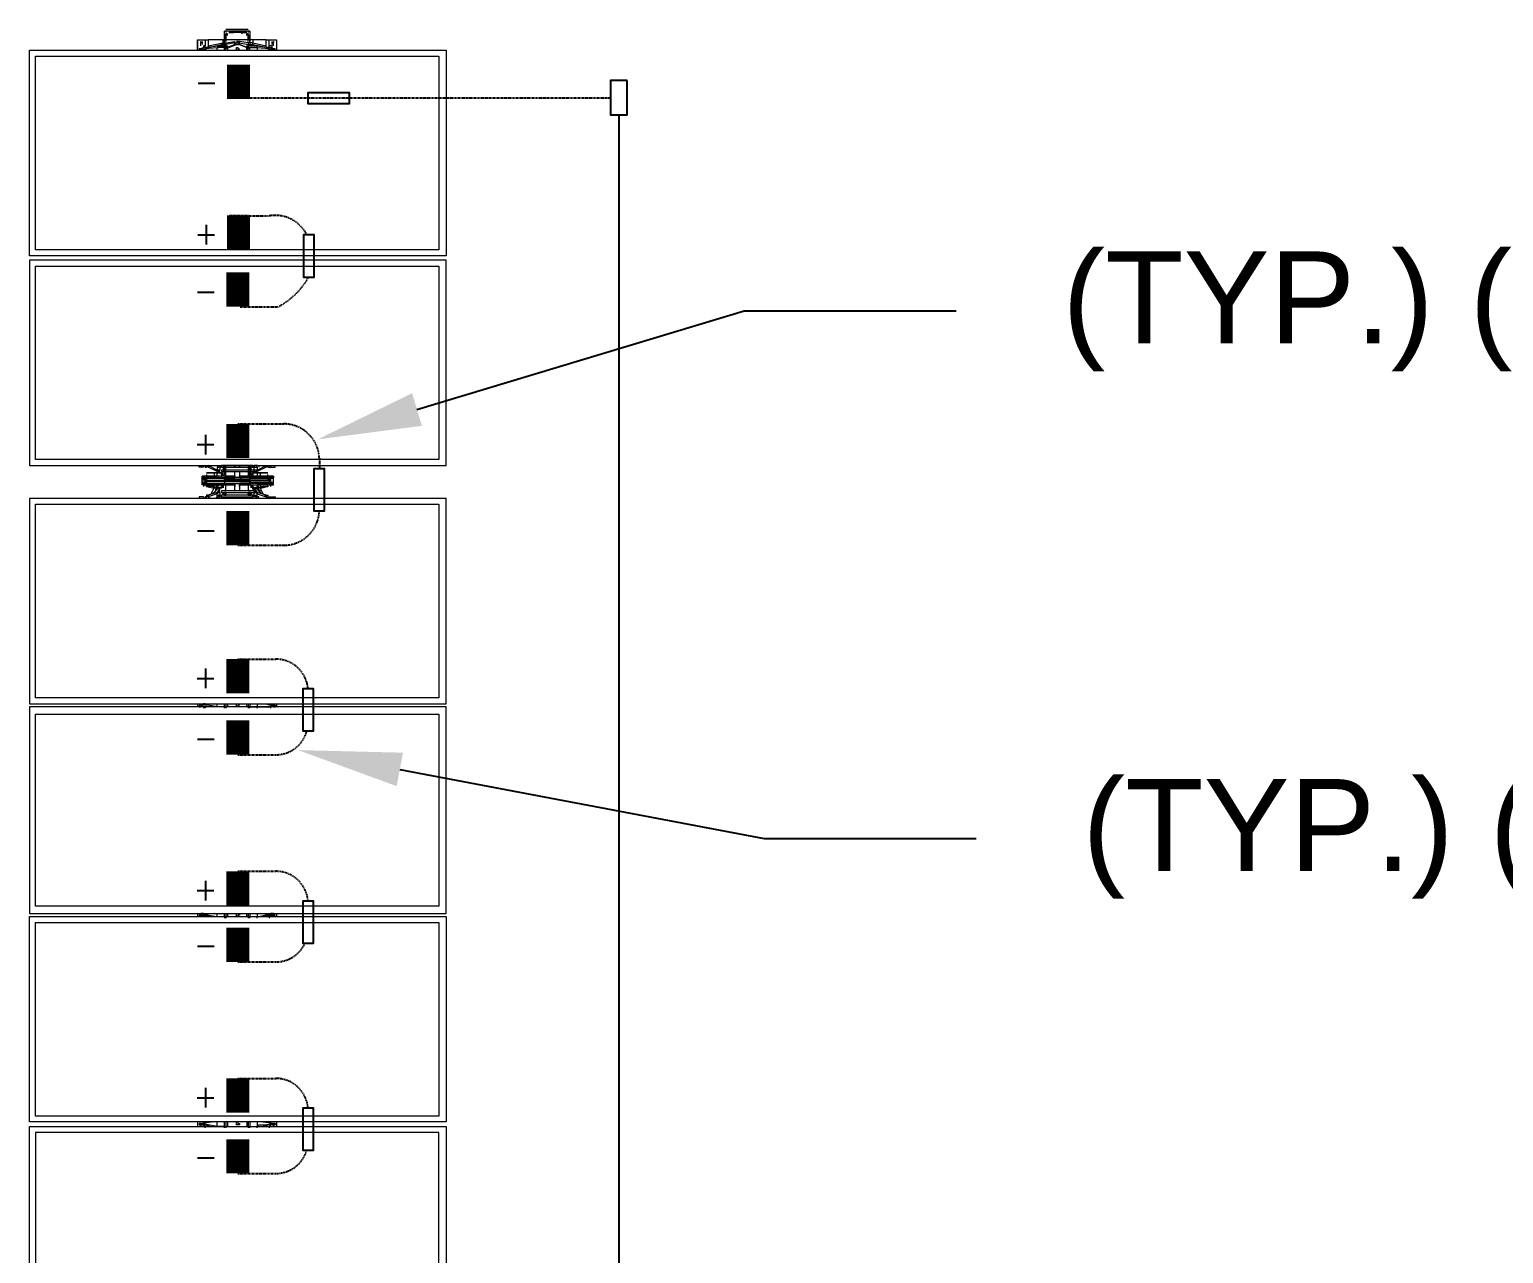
# Model space of a CAD drawing. Header units: feet. Extents: x -13743 to 68376, y -48 to 67763.
# Drawn here: x 1150 to 1470.3, y 66248.5 to 66514.5 of the extents above; entities that cross this region are included whole.
import ezdxf
from ezdxf import colors
from ezdxf.entities.mleader import LeaderData, LeaderLine
from ezdxf.lldxf.tags import DXFTag
from ezdxf.math import Vec2, Vec3

# ---------------------------------------------------------------- set-up
doc = ezdxf.new("R2010")
doc.units = ezdxf.units.FT
doc.header["$MEASUREMENT"] = 0
doc.linetypes.add('HIDDEN', pattern=[0.375, 0.25, -0.125])
for name, color, linetype in [('E-DC HARNESS-NEG', 170, 'DC HARNESS CABLE'), ('E-HARN-COMP', 8, 'Continuous'), ('E-TRNK-CABL-NEG', 6, 'HIDDEN'), ('E-TRUNK-CABLE-POS', 6, 'HIDDEN'), ('G-ANNO-TEXT', 1, 'Continuous'), ('Polarity-Text', 7, 'Continuous')]:
    doc.layers.add(name, color=color, linetype=linetype)
doc.styles.add('NEI-A', font='arial.ttf')
doc.styles.get("Standard").update_dxf_attribs({"font": 'arial.ttf'})
tags = doc.linetypes.add('DC HARNESS CABLE', pattern='A,0.5,-0.2,["DH",Standard,S=0.1,R=0,X=-0.1,Y=-0.05],-0.2', length=0.9).pattern_tags.tags
tags[6] = DXFTag(74, 10)

# ---------------------------------------------------------------- blocks, each defined once
blk = doc.blocks.new('A$Cc93f9aa1')
at = {"lineweight": 5}
for points in [[(0.0233, 0.4666), (0.2533, 0.4666), (0.2533, 0), (0.0233, 0)], [(0.4883, 0.4666), (0.2583, 0.4666), (0.2583, 0), (0.4883, 0)], [(0.525, 0.4666), (0.525, 0), (0.755, 0), (0.755, 0.4666)], [(0.7583, 0), (0.99, 0), (0.99, 0.4666), (0.7583, 0.4666)], [(1.2233, 0), (0.9933, 0), (0.9933, 0.4666), (1.2233, 0.4666)], [(1.4583, 0), (1.2283, 0), (1.2283, 0.4666), (1.4583, 0.4666)], [(0.2467, 0.4583), (0.2467, 0.0067), (0.03, 0.0067), (0.03, 0.4583)], [(0.4816, 0.4583), (0.4816, 0.0067), (0.265, 0.0067), (0.265, 0.4583)], [(0.5316, 0.4583), (0.7483, 0.4583), (0.7483, 0.0067), (0.5316, 0.0067)], [(0.7666, 0.0067), (0.7666, 0.4583), (0.9816, 0.4583), (0.9816, 0.0067)], [(1, 0.0067), (1, 0.4583), (1.2166, 0.4583), (1.2166, 0.0067)], [(1.4516, 0.4583), (1.2349, 0.4583), (1.2349, 0.0067), (1.4516, 0.0067)], [(0.5116, 0.2667), (0.51, 0.2667), (0.51, 0.2583), (0.5116, 0.2583)], [(0.9916, 0.275), (0.9916, 0.2733)], [(0.4916, 0.2483), (0.49, 0.2467), (0.4916, 0.245), (0.4933, 0.2467)], [(0.4916, 0.2483), (0.49, 0.2483), (0.49, 0.2467), (0.49, 0.245), (0.4916, 0.245), (0.4933, 0.245), (0.4933, 0.2467), (0.4933, 0.2483)], [(0.4983, 0.2483), (0.4966, 0.25), (0.4983, 0.2483), (0.5, 0.2483)], [(0.5033, 0.2617), (0.5016, 0.2617)], [(0.51, 0.2617), (0.5083, 0.2617)], [(0.52, 0.245), (0.5216, 0.245), (0.5216, 0.2467), (0.5216, 0.2483), (0.52, 0.2483), (0.5183, 0.2483), (0.5183, 0.2467), (0.5183, 0.245)], [(0.52, 0.2483), (0.5183, 0.2467), (0.52, 0.245), (0.5216, 0.2467)], [(0.02, 0.2433), (0.0183, 0.2433), (0.0183, 0.245), (0.02, 0.245)], [(0.49, 0.235), (0.4883, 0.235)], [(0.4933, 0.2467), (0.4916, 0.2467)], [(0.5016, 0.2367), (0.5, 0.2367)], [(0.5033, 0.2183), (0.5033, 0.2467), (0.5016, 0.2467), (0.5016, 0.2183)], [(0.5066, 0.2467), (0.5066, 0.2183), (0.5083, 0.2183), (0.5083, 0.2467)], [(0.5116, 0.235), (0.51, 0.235), (0.51, 0.2383), (0.51, 0.2367), (0.5083, 0.2367), (0.51, 0.2367), (0.51, 0.235)], [(0.5216, 0.2467), (0.52, 0.2467)], [(0.5216, 0.2467), (0.52, 0.2467)], [(0.525, 0.245), (0.5233, 0.245)], [(0.525, 0.235), (0.5233, 0.235)], [(0.7566, 0.235), (0.7566, 0.2333), (0.7583, 0.2333), (0.7583, 0.2317), (0.7566, 0.2317), (0.755, 0.2317), (0.755, 0.2333)], [(0.99, 0.235), (0.9916, 0.235), (0.9916, 0.2333), (0.9933, 0.2333), (0.9933, 0.2317), (0.9916, 0.2317), (0.99, 0.2317), (0.99, 0.2333)], [(1.225, 0.235), (1.2266, 0.235), (1.2266, 0.2317), (1.2233, 0.2317), (1.2233, 0.2333), (1.225, 0.2333)], [(0.01, 0.22), (0.0117, 0.22), (0.0083, 0.22)], [(0.0133, 0.23), (0.015, 0.23), (0.0167, 0.22), (0.015, 0.22)], [(0.49, 0.23), (0.4883, 0.23)], [(0.4916, 0.22), (0.49, 0.2183), (0.4916, 0.2167), (0.4933, 0.2183)], [(0.4916, 0.22), (0.49, 0.22), (0.49, 0.2183), (0.49, 0.2167), (0.4916, 0.2167), (0.4933, 0.2167), (0.4933, 0.2183), (0.4933, 0.22)], [(0.4933, 0.2183), (0.4916, 0.2183)], [(0.4933, 0.2183), (0.4916, 0.2183)], [(0.5, 0.2267), (0.5, 0.23)], [(0.5033, 0.1967), (0.505, 0.1967), (0.505, 0.1983), (0.505, 0.2183), (0.5033, 0.2183)], [(0.5116, 0.2167), (0.51, 0.2167)], [(0.52, 0.22), (0.5183, 0.2183), (0.52, 0.2167), (0.5216, 0.2183)], [(0.5216, 0.2183), (0.52, 0.2183)], [(0.5216, 0.2183), (0.52, 0.2183)], [(0.5233, 0.23), (0.525, 0.23)], [(0.5233, 0.22), (0.525, 0.22)], [(0.5033, 0.2033), (0.5016, 0.2033)], [(0.51, 0.2033), (0.5083, 0.2033)], [(0.5233, 0.2), (0.5216, 0.2), (0.5216, 0.2017), (0.5216, 0.2)], [(0.505, 0.195), (0.5033, 0.195)], [(0.5083, 0.1967), (0.5066, 0.1967)], [(0.5083, 0.195), (0.5066, 0.195)]]:
    blk.add_lwpolyline(points, close=True, dxfattribs=at)
for points in [[(0.0217, 0.27), (0.0217, 0.2733), (0.02, 0.27), (0.02, 0.2717), (0.0183, 0.2717), (0.0183, 0.2683), (0.0117, 0.2683), (0.0117, 0.2767), (0.0133, 0.2767)], [(0.0117, 0.2767), (0.0233, 0.2767)], [(0.0117, 0.25), (0.0117, 0.2467), (0.015, 0.2467), (0.015, 0.245), (0.0167, 0.245), (0.0183, 0.245), (0.0183, 0.2533), (0.0167, 0.25), (0.02, 0.2667), (0.02, 0.265), (0.0183, 0.265), (0.0117, 0.265), (0.0117, 0.2683)], [(0.0117, 0.265), (0.0117, 0.25), (0.015, 0.25), (0.015, 0.2467), (0.0167, 0.2467)], [(0.0183, 0.2733), (0.0167, 0.2733), (0.0133, 0.2733), (0.015, 0.2733)], [(0.0167, 0.2717), (0.0133, 0.2717)], [(0.015, 0.2317), (0.015, 0.235), (0.0167, 0.245), (0.0167, 0.2467), (0.0167, 0.25), (0.015, 0.25), (0.0183, 0.265)], [(0.02, 0.255), (0.0183, 0.255), (0.0183, 0.2533), (0.02, 0.27), (0.02, 0.2683), (0.02, 0.265)], [(0.02, 0.2683), (0.0183, 0.2683)], [(0.0233, 0.2467), (0.02, 0.2467), (0.02, 0.255), (0.0217, 0.2733), (0.0233, 0.2733), (0.0233, 0.2717)], [(0.0217, 0.2733), (0.0217, 0.275), (0.0217, 0.2733)], [(0.0217, 0.2683), (0.0217, 0.2667)], [(0.4966, 0.255), (0.495, 0.255), (0.4933, 0.2533), (0.4933, 0.2517), (0.49, 0.2517), (0.49, 0.255), (0.4933, 0.255), (0.4883, 0.265), (0.49, 0.265), (0.4883, 0.2667), (0.49, 0.2667), (0.49, 0.27), (0.49, 0.275), (0.4883, 0.275)], [(0.49, 0.27), (0.49, 0.27)], [(0.49, 0.2667), (0.49, 0.2667)], [(0.49, 0.265), (0.495, 0.255), (0.4933, 0.255), (0.4933, 0.2533)], [(0.4966, 0.2517), (0.4966, 0.25), (0.4966, 0.2617), (0.4966, 0.2667), (0.4966, 0.2583), (0.5, 0.2583), (0.5, 0.2667), (0.4983, 0.2667)], [(0.4983, 0.2667), (0.4983, 0.2667)], [(0.5, 0.2717), (0.5, 0.2733), (0.5, 0.27), (0.5016, 0.27), (0.5033, 0.27), (0.5033, 0.2683), (0.505, 0.2683), (0.505, 0.2667)], [(0.5083, 0.2733), (0.5066, 0.2733), (0.5016, 0.2733), (0.5, 0.2733), (0.5016, 0.2733)], [(0.5033, 0.2717), (0.5016, 0.2717), (0.5, 0.2717), (0.5016, 0.2717), (0.5033, 0.27), (0.505, 0.27), (0.5033, 0.27), (0.505, 0.27), (0.5066, 0.27), (0.5083, 0.27), (0.5066, 0.27), (0.5083, 0.2717), (0.51, 0.2717), (0.5083, 0.2717), (0.5066, 0.2717)], [(0.5, 0.27), (0.5, 0.2617), (0.5, 0.2383), (0.5016, 0.2383)], [(0.5016, 0.27), (0.5, 0.27), (0.5016, 0.27), (0.5033, 0.27), (0.5016, 0.27), (0.5016, 0.2683), (0.5033, 0.2683), (0.505, 0.2683), (0.5066, 0.2683), (0.5083, 0.2683), (0.51, 0.2683)], [(0.5, 0.2667), (0.5016, 0.2667)], [(0.5016, 0.27), (0.5016, 0.27)], [(0.5016, 0.2467), (0.5016, 0.2683), (0.5033, 0.2683), (0.5033, 0.2467), (0.505, 0.2467), (0.505, 0.2183), (0.5066, 0.2183), (0.5066, 0.1967), (0.5083, 0.1967), (0.5083, 0.2183)], [(0.5033, 0.2667), (0.505, 0.2667), (0.505, 0.2467), (0.5066, 0.2467), (0.5066, 0.2683), (0.5083, 0.2683), (0.5083, 0.27), (0.51, 0.27), (0.51, 0.2733), (0.5083, 0.2733), (0.5083, 0.2717)], [(0.505, 0.27), (0.5066, 0.27), (0.5066, 0.2683), (0.5083, 0.2683), (0.5083, 0.2467)], [(0.5066, 0.27), (0.5083, 0.27), (0.51, 0.27), (0.5083, 0.27), (0.51, 0.27), (0.5116, 0.27)], [(0.5066, 0.2667), (0.5083, 0.2667)], [(0.5083, 0.2383), (0.51, 0.2383), (0.51, 0.2617), (0.51, 0.27)], [(0.51, 0.2667), (0.5116, 0.2667), (0.5133, 0.2617), (0.5133, 0.25), (0.5133, 0.2517)], [(0.5116, 0.2667), (0.5116, 0.2667)], [(0.5216, 0.265), (0.5183, 0.255), (0.52, 0.255), (0.5183, 0.2533), (0.5183, 0.255), (0.52, 0.255)], [(0.5233, 0.2567), (0.5233, 0.255), (0.52, 0.255), (0.5233, 0.265), (0.5216, 0.265), (0.5216, 0.2633), (0.5216, 0.265), (0.5233, 0.265), (0.525, 0.2667)], [(0.5216, 0.2633), (0.5216, 0.2667), (0.5233, 0.2667), (0.5233, 0.27), (0.5233, 0.275), (0.525, 0.275)], [(0.5233, 0.27), (0.5233, 0.27)], [(0.5233, 0.2667), (0.5233, 0.2667)], [(0.755, 0.2767), (0.7583, 0.2767)], [(0.7566, 0.27), (0.7566, 0.2733), (0.7566, 0.275), (0.7566, 0.2733), (0.7566, 0.2717), (0.7583, 0.2717), (0.7583, 0.27), (0.7583, 0.2683)], [(0.7566, 0.275), (0.7583, 0.275)], [(0.76, 0.255), (0.7583, 0.255), (0.7583, 0.2633), (0.7566, 0.2733)], [(0.99, 0.2767), (0.9933, 0.2767)], [(0.99, 0.2733), (0.99, 0.27)], [(0.995, 0.255), (0.9933, 0.255), (0.9933, 0.2567), (0.9916, 0.2633), (0.9916, 0.2733), (0.9916, 0.27), (0.9933, 0.2683)], [(1.2233, 0.2767), (1.2283, 0.2767)], [(1.225, 0.27), (1.225, 0.2733), (1.225, 0.275), (1.225, 0.2733), (1.2266, 0.2733), (1.2266, 0.27), (1.2283, 0.2683)], [(1.225, 0.275), (1.2266, 0.275)], [(1.2299, 0.255), (1.2283, 0.255), (1.2266, 0.2567), (1.2266, 0.2633), (1.225, 0.2733)], [(0.0183, 0.25), (0.0167, 0.25), (0.015, 0.25)], [(0.4866, 0.255), (0.4866, 0.255)], [(0.4883, 0.255), (0.4883, 0.2567)], [(0.49, 0.255), (0.4883, 0.255), (0.4883, 0.2533), (0.4883, 0.255), (0.4883, 0.2533), (0.4883, 0.2517), (0.49, 0.2517), (0.49, 0.25), (0.4883, 0.25), (0.4883, 0.215), (0.49, 0.215), (0.49, 0.2133), (0.4933, 0.2133), (0.4933, 0.2117), (0.4933, 0.21), (0.495, 0.21), (0.49, 0.2), (0.4883, 0.2), (0.49, 0.2017)], [(0.4883, 0.25), (0.4883, 0.2517)], [(0.495, 0.245), (0.5, 0.245), (0.4983, 0.2467), (0.495, 0.2467), (0.4933, 0.2467), (0.4916, 0.2467), (0.4933, 0.2467), (0.4916, 0.2467), (0.4933, 0.2467), (0.4916, 0.2467), (0.4933, 0.2467), (0.4916, 0.2467), (0.4916, 0.245), (0.4933, 0.245), (0.4933, 0.2483), (0.4916, 0.2483), (0.4916, 0.2467)], [(0.4933, 0.215), (0.495, 0.215), (0.495, 0.2517), (0.4933, 0.2517), (0.495, 0.2517), (0.495, 0.255)], [(0.4933, 0.2517), (0.4933, 0.2517)], [(0.495, 0.2517), (0.495, 0.2517)], [(0.5, 0.2483), (0.4983, 0.2483), (0.4966, 0.25), (0.4983, 0.25), (0.4983, 0.2483), (0.5, 0.2483), (0.495, 0.2483)], [(0.4966, 0.26), (0.4966, 0.25)], [(0.4966, 0.26), (0.4966, 0.26)], [(0.4966, 0.2583), (0.4966, 0.2567), (0.4966, 0.255), (0.5, 0.255), (0.5, 0.2583)], [(0.4966, 0.2567), (0.4966, 0.2517), (0.4966, 0.25), (0.5, 0.25), (0.5, 0.255)], [(0.51, 0.2483), (0.5116, 0.25), (0.5116, 0.2483), (0.5133, 0.25), (0.5133, 0.26)], [(0.51, 0.2583), (0.51, 0.255), (0.5116, 0.255), (0.5116, 0.2567), (0.5133, 0.2517), (0.5116, 0.25), (0.51, 0.25), (0.51, 0.255)], [(0.515, 0.25), (0.5133, 0.25), (0.5116, 0.2483), (0.5133, 0.2483), (0.5116, 0.2483), (0.51, 0.2483), (0.5116, 0.2483), (0.51, 0.2483), (0.51, 0.2467)], [(0.52, 0.2617), (0.5133, 0.2583), (0.5133, 0.2567)], [(0.5133, 0.26), (0.5133, 0.26)], [(0.5183, 0.2583), (0.5133, 0.2533)], [(0.5183, 0.2133), (0.5216, 0.2133), (0.5216, 0.2117), (0.5233, 0.21), (0.5233, 0.2117), (0.525, 0.2117), (0.5233, 0.2117), (0.5233, 0.2133), (0.5216, 0.2133), (0.5216, 0.215), (0.5233, 0.215), (0.5233, 0.25), (0.5216, 0.25), (0.5216, 0.2517), (0.5216, 0.2533), (0.5233, 0.255), (0.5233, 0.2533), (0.525, 0.255), (0.5233, 0.2533), (0.5233, 0.2517), (0.5183, 0.2517), (0.5183, 0.2533), (0.5166, 0.2533), (0.515, 0.2517), (0.5133, 0.2517), (0.5183, 0.255), (0.5166, 0.2533), (0.5166, 0.2517), (0.5183, 0.2517), (0.5166, 0.2517), (0.5166, 0.215), (0.5183, 0.215)], [(0.5216, 0.245), (0.52, 0.245), (0.5216, 0.2467), (0.5216, 0.2483), (0.5183, 0.2483), (0.5183, 0.2467), (0.52, 0.245)], [(0.52, 0.2483), (0.5216, 0.2483)], [(0.5233, 0.2517), (0.5233, 0.25)], [(0.76, 0.2467), (0.7583, 0.2467), (0.7583, 0.255)], [(0.995, 0.2467), (0.9933, 0.2467), (0.9933, 0.255)], [(1.2299, 0.2467), (1.2283, 0.2467), (1.2283, 0.255)], [(0, 0.245), (0, 0.22)], [(0.0017, 0.2467), (0.005, 0.2467), (0.01, 0.2467), (0.0083, 0.2467), (0.01, 0.2467)], [(0.0017, 0.245), (0.0033, 0.245)], [(0.0033, 0.2383), (0.0033, 0.2433), (0.0033, 0.2233), (0.0033, 0.2283), (0.0033, 0.2267)], [(0.005, 0.2383), (0.0033, 0.2383), (0.0033, 0.2283)], [(0.0033, 0.2367), (0.0033, 0.2383), (0.0033, 0.2367)], [(0.0067, 0.2433), (0.005, 0.2433), (0.005, 0.245), (0.0067, 0.245), (0.0067, 0.2467), (0.0083, 0.2467), (0.01, 0.2467), (0.0117, 0.2467), (0.0083, 0.2467), (0.0083, 0.245), (0.0067, 0.245), (0.005, 0.245), (0.005, 0.2433)], [(0.005, 0.245), (0.0067, 0.245)], [(0.0133, 0.2467), (0.0117, 0.2467), (0.01, 0.2467), (0.01, 0.245), (0.0083, 0.245), (0.0067, 0.245), (0.0083, 0.245), (0.0117, 0.245), (0.01, 0.245)], [(0.0083, 0.2467), (0.0083, 0.245)], [(0.0117, 0.2467), (0.0117, 0.245), (0.0117, 0.2183)], [(0.0133, 0.245), (0.0117, 0.245), (0.0117, 0.2417), (0.0117, 0.2233), (0.0117, 0.22), (0.0133, 0.22)], [(0.015, 0.245), (0.0133, 0.235), (0.0133, 0.2317)], [(0.0233, 0.2433), (0.02, 0.2433), (0.0217, 0.2433), (0.02, 0.2433), (0.0167, 0.235), (0.015, 0.235), (0.0133, 0.235)], [(0.015, 0.235), (0.0167, 0.235), (0.02, 0.2433), (0.02, 0.245), (0.02, 0.2433)], [(0.02, 0.2233), (0.0167, 0.2317), (0.0167, 0.235), (0.015, 0.2333), (0.015, 0.2317), (0.0167, 0.23), (0.015, 0.23), (0.0167, 0.23), (0.02, 0.2217), (0.0217, 0.2217), (0.02, 0.2217), (0.02, 0.22), (0.0183, 0.2217)], [(0.0183, 0.2433), (0.02, 0.245), (0.0183, 0.245), (0.02, 0.245), (0.02, 0.2467)], [(0.0233, 0.245), (0.02, 0.245), (0.0217, 0.245)], [(0.0233, 0.2317), (0.02, 0.2317), (0.02, 0.2333), (0.0217, 0.2333), (0.0217, 0.235), (0.0233, 0.2333)], [(0.4883, 0.245), (0.49, 0.245)], [(0.5016, 0.23), (0.5, 0.23), (0.5016, 0.23), (0.5, 0.23), (0.5016, 0.23), (0.495, 0.23), (0.495, 0.235), (0.5016, 0.235), (0.5, 0.235), (0.5, 0.2367), (0.5, 0.2383), (0.5, 0.235)], [(0.495, 0.235), (0.4966, 0.235)], [(0.5083, 0.235), (0.5166, 0.235), (0.5166, 0.23), (0.5083, 0.23), (0.51, 0.23), (0.5116, 0.23), (0.51, 0.23)], [(0.51, 0.245), (0.5166, 0.245)], [(0.5183, 0.2467), (0.52, 0.2467)], [(0.52, 0.2467), (0.5216, 0.2467)], [(0.52, 0.2467), (0.5216, 0.2467)], [(0.52, 0.2467), (0.5216, 0.2467)], [(0.52, 0.2467), (0.5216, 0.2467)], [(0.52, 0.2467), (0.5216, 0.2467)], [(0.525, 0.2467), (0.5233, 0.2467)], [(0.755, 0.2467), (0.7583, 0.2467)], [(0.755, 0.245), (0.7583, 0.245), (0.76, 0.245)], [(0.7583, 0.245), (0.7583, 0.2433), (0.755, 0.2433)], [(0.99, 0.2467), (0.9933, 0.2467)], [(0.99, 0.245), (0.9933, 0.245), (0.995, 0.245)], [(0.9933, 0.245), (0.9933, 0.2433), (0.99, 0.2433)], [(1.2233, 0.2467), (1.2283, 0.2467)], [(1.2233, 0.245), (1.2283, 0.245), (1.2299, 0.245)], [(1.2233, 0.2433), (1.2266, 0.2433), (1.2283, 0.2433), (1.2283, 0.245)], [(0.0067, 0.2217), (0.005, 0.2217), (0.005, 0.22), (0.0067, 0.22), (0.0083, 0.2183), (0.0117, 0.2183), (0.01, 0.2183), (0.005, 0.2183), (0.0017, 0.2183)], [(0.0017, 0.22), (0.0033, 0.22)], [(0.005, 0.2217), (0.005, 0.22), (0.0067, 0.22), (0.0083, 0.22), (0.0083, 0.2183), (0.0083, 0.22), (0.01, 0.22), (0.0083, 0.22), (0.0067, 0.22), (0.005, 0.22)], [(0.0133, 0.2183), (0.0117, 0.2183), (0.01, 0.22), (0.0083, 0.22)], [(0.0117, 0.1967), (0.0117, 0.2), (0.0183, 0.2), (0.02, 0.2), (0.0167, 0.215), (0.0167, 0.2167), (0.015, 0.2167), (0.0167, 0.2167), (0.0167, 0.215), (0.0167, 0.22), (0.0167, 0.2183), (0.015, 0.2183), (0.015, 0.22)], [(0.0117, 0.2167), (0.0117, 0.2183), (0.015, 0.2183), (0.015, 0.2167)], [(0.0183, 0.2), (0.015, 0.2167), (0.0117, 0.2167), (0.0117, 0.2)], [(0.0217, 0.1917), (0.02, 0.21), (0.02, 0.2117), (0.0183, 0.2117), (0.0183, 0.22), (0.0167, 0.22), (0.0183, 0.22), (0.0183, 0.2217), (0.02, 0.2217), (0.0233, 0.2217)], [(0.02, 0.1967), (0.02, 0.195), (0.0183, 0.2117), (0.0167, 0.215), (0.0183, 0.215)], [(0.0233, 0.22), (0.02, 0.22), (0.0217, 0.22), (0.02, 0.22), (0.02, 0.2217), (0.02, 0.22), (0.0183, 0.22), (0.02, 0.22), (0.02, 0.2183), (0.02, 0.21)], [(0.02, 0.22), (0.0183, 0.22)], [(0.0233, 0.2183), (0.02, 0.2183)], [(0.4883, 0.22), (0.49, 0.22)], [(0.4883, 0.2133), (0.4883, 0.215)], [(0.4933, 0.22), (0.4916, 0.22)], [(0.4916, 0.2183), (0.4916, 0.22)], [(0.4916, 0.2183), (0.4933, 0.2183)], [(0.4916, 0.2183), (0.4933, 0.2183)], [(0.4916, 0.2183), (0.4933, 0.2183)], [(0.4916, 0.2183), (0.4933, 0.2183)], [(0.4916, 0.2183), (0.4916, 0.2167), (0.4933, 0.2167)], [(0.4916, 0.2183), (0.4933, 0.2183)], [(0.4933, 0.2183), (0.4933, 0.22)], [(0.4933, 0.2183), (0.4933, 0.2167)], [(0.4933, 0.215), (0.4933, 0.215)], [(0.495, 0.2183), (0.4983, 0.2183), (0.5, 0.22), (0.495, 0.22)], [(0.5, 0.2167), (0.4983, 0.2167), (0.4966, 0.215), (0.4983, 0.2167), (0.4983, 0.215), (0.4966, 0.215), (0.4983, 0.2167), (0.5, 0.2167), (0.4983, 0.2167), (0.5, 0.2167), (0.495, 0.2167)], [(0.495, 0.215), (0.495, 0.215)], [(0.4966, 0.2133), (0.4966, 0.215), (0.4966, 0.1983), (0.4966, 0.2067), (0.5, 0.2067), (0.5, 0.21)], [(0.4966, 0.2083), (0.4966, 0.215), (0.5, 0.215), (0.5, 0.2117), (0.5, 0.21), (0.4966, 0.21), (0.4966, 0.2083), (0.4966, 0.2067)], [(0.4966, 0.205), (0.4966, 0.215)], [(0.5016, 0.2267), (0.5, 0.2267), (0.5, 0.2033), (0.5, 0.195)], [(0.5066, 0.195), (0.5066, 0.1967), (0.505, 0.1967), (0.5033, 0.1967), (0.5016, 0.1967), (0.5016, 0.2183)], [(0.5083, 0.23), (0.51, 0.23), (0.51, 0.2267), (0.51, 0.23), (0.5116, 0.23)], [(0.5083, 0.2267), (0.51, 0.2267)], [(0.51, 0.2033), (0.51, 0.2267)], [(0.5166, 0.22), (0.51, 0.22)], [(0.5133, 0.2133), (0.5133, 0.215), (0.51, 0.215), (0.51, 0.2117), (0.51, 0.21), (0.5116, 0.21), (0.5116, 0.2083), (0.5133, 0.2133), (0.5133, 0.215), (0.5133, 0.205), (0.5133, 0.215), (0.5116, 0.2167), (0.5133, 0.2167), (0.5116, 0.2167), (0.51, 0.2167), (0.51, 0.2183)], [(0.5116, 0.2167), (0.5133, 0.215), (0.5116, 0.2167), (0.5116, 0.215)], [(0.5166, 0.215), (0.5166, 0.215)], [(0.52, 0.22), (0.5183, 0.22), (0.5183, 0.2183), (0.52, 0.2167), (0.5183, 0.2167), (0.5183, 0.2183), (0.5183, 0.22), (0.52, 0.22), (0.5216, 0.22), (0.5216, 0.2183), (0.5216, 0.2167), (0.52, 0.2167), (0.5216, 0.2183), (0.5216, 0.22), (0.52, 0.22), (0.5216, 0.22)], [(0.5183, 0.215), (0.5183, 0.215)], [(0.52, 0.2183), (0.5216, 0.2183)], [(0.52, 0.2183), (0.5216, 0.2183)], [(0.52, 0.2183), (0.5216, 0.2183)], [(0.52, 0.2183), (0.5216, 0.2183)], [(0.52, 0.2183), (0.5216, 0.2183)], [(0.5233, 0.2183), (0.525, 0.2183)], [(0.5233, 0.215), (0.5233, 0.2133)], [(0.755, 0.2217), (0.7583, 0.2217), (0.7583, 0.22)], [(0.755, 0.22), (0.7583, 0.22), (0.76, 0.22)], [(0.7583, 0.2183), (0.755, 0.2183)], [(0.76, 0.2183), (0.7583, 0.2183), (0.7583, 0.21), (0.7566, 0.2), (0.7566, 0.1917), (0.7583, 0.1917)], [(0.99, 0.2217), (0.9933, 0.2217), (0.9933, 0.22)], [(0.99, 0.22), (0.9933, 0.22), (0.995, 0.22)], [(0.9933, 0.2183), (0.99, 0.2183)], [(0.9916, 0.1917), (0.9916, 0.2), (0.9933, 0.21), (0.9933, 0.2183), (0.995, 0.2183)], [(1.2233, 0.2217), (1.2266, 0.2217), (1.2283, 0.2217), (1.2283, 0.22)], [(1.2233, 0.22), (1.2283, 0.22), (1.2299, 0.22)], [(1.2283, 0.2183), (1.2233, 0.2183)], [(1.2299, 0.2183), (1.2283, 0.2183), (1.2283, 0.21), (1.2266, 0.2), (1.225, 0.1933), (1.225, 0.1917), (1.2266, 0.1917)], [(0.02, 0.2), (0.02, 0.1967), (0.0183, 0.1967)], [(0.0217, 0.1983), (0.0217, 0.1967)], [(0.4866, 0.21), (0.4866, 0.21)], [(0.4883, 0.21), (0.4883, 0.2117), (0.4883, 0.2133), (0.49, 0.2133), (0.49, 0.21), (0.4933, 0.21), (0.4883, 0.2)], [(0.49, 0.21), (0.49, 0.2117), (0.4883, 0.2117)], [(0.49, 0.1967), (0.49, 0.1983), (0.4883, 0.1983)], [(0.49, 0.1983), (0.49, 0.1983)], [(0.4933, 0.2117), (0.495, 0.2117), (0.495, 0.21), (0.495, 0.2133), (0.4933, 0.2133)], [(0.495, 0.21), (0.4966, 0.21)], [(0.4966, 0.205), (0.4966, 0.205)], [(0.4983, 0.1983), (0.5, 0.1983), (0.5, 0.2067)], [(0.5, 0.1983), (0.5016, 0.1983)], [(0.5033, 0.1983), (0.505, 0.1983)], [(0.5066, 0.1983), (0.5083, 0.1983)], [(0.51, 0.21), (0.51, 0.2067), (0.5116, 0.2067), (0.5116, 0.1983), (0.51, 0.1983), (0.51, 0.2067)], [(0.51, 0.1983), (0.5116, 0.1983), (0.5133, 0.205)], [(0.51, 0.2033), (0.51, 0.195)], [(0.52, 0.21), (0.5183, 0.2117), (0.5166, 0.2117), (0.515, 0.2133), (0.5133, 0.2133), (0.5183, 0.21), (0.5183, 0.2117), (0.5183, 0.2133), (0.5166, 0.2133), (0.5166, 0.2117), (0.5183, 0.21), (0.52, 0.21), (0.5183, 0.21), (0.5216, 0.2)], [(0.5183, 0.2067), (0.5133, 0.2117)], [(0.52, 0.2033), (0.5133, 0.2067), (0.5133, 0.2083)], [(0.5133, 0.205), (0.5133, 0.205)], [(0.5233, 0.2117), (0.5233, 0.21), (0.52, 0.21), (0.5233, 0.2)], [(0.5216, 0.2017), (0.5216, 0.1983), (0.5233, 0.1983), (0.5233, 0.1967)], [(0.525, 0.2), (0.5233, 0.2017)], [(0.5233, 0.1983), (0.525, 0.1983)], [(0.5233, 0.1983), (0.5233, 0.1983)], [(0.525, 0.21), (0.525, 0.21)], [(0.0133, 0.1883), (0.0117, 0.1883), (0.0117, 0.1967), (0.0183, 0.1967), (0.0183, 0.195), (0.02, 0.195), (0.0217, 0.1917), (0.0217, 0.19)], [(0.0233, 0.1883), (0.0117, 0.1883)], [(0.0133, 0.1933), (0.0167, 0.1933)], [(0.0183, 0.1917), (0.0167, 0.1917), (0.0133, 0.1917), (0.015, 0.1917)], [(0.0217, 0.195), (0.0217, 0.1917), (0.0233, 0.1917)], [(0.0233, 0.1933), (0.0233, 0.1917), (0.0217, 0.1917), (0.0217, 0.19), (0.0233, 0.19)], [(0.49, 0.195), (0.49, 0.19), (0.4883, 0.19)], [(0.5083, 0.1933), (0.51, 0.1933), (0.5083, 0.1933), (0.5033, 0.1933), (0.5, 0.1933), (0.5016, 0.1933), (0.5016, 0.195), (0.5016, 0.1967), (0.5, 0.195), (0.5016, 0.195)], [(0.5016, 0.1967), (0.5016, 0.195), (0.5, 0.195), (0.5, 0.1933)], [(0.5, 0.1933), (0.5016, 0.1933), (0.5, 0.1933)], [(0.505, 0.1933), (0.5033, 0.1933), (0.5016, 0.1933), (0.5033, 0.195), (0.505, 0.195), (0.5033, 0.195), (0.5033, 0.1967)], [(0.5016, 0.195), (0.5033, 0.195), (0.5016, 0.195)], [(0.5083, 0.1967), (0.51, 0.195), (0.51, 0.1933), (0.5083, 0.1933), (0.5066, 0.195), (0.5083, 0.195), (0.5083, 0.1967), (0.5083, 0.195), (0.51, 0.195), (0.5083, 0.195), (0.5083, 0.1933), (0.51, 0.1933)], [(0.5066, 0.195), (0.5083, 0.195), (0.5066, 0.195)], [(0.51, 0.195), (0.5116, 0.195)], [(0.5233, 0.195), (0.5233, 0.19), (0.525, 0.19)], [(0.5233, 0.195), (0.5233, 0.195)], [(0.755, 0.1883), (0.7583, 0.1883)], [(0.7583, 0.1967), (0.7583, 0.195), (0.7583, 0.1933), (0.7566, 0.1933), (0.7566, 0.19), (0.7583, 0.19)], [(0.7566, 0.195), (0.7566, 0.1917), (0.7566, 0.19)], [(0.99, 0.195), (0.99, 0.1917)], [(0.99, 0.1883), (0.9933, 0.1883)], [(0.9933, 0.1967), (0.9916, 0.195), (0.9916, 0.19), (0.9916, 0.1917), (0.9933, 0.1917)], [(0.9916, 0.19), (0.9933, 0.19)], [(1.2233, 0.1883), (1.2283, 0.1883)], [(1.2283, 0.1967), (1.2266, 0.195), (1.2266, 0.1917), (1.225, 0.1917), (1.225, 0.19), (1.225, 0.1917), (1.225, 0.195)]]:
    blk.add_lwpolyline(points, dxfattribs=at)
at = {"color": 8, "lineweight": 5, "true_color": 0x808080}
for points in [[(0.0117, 0.2767), (0.0233, 0.2767)], [(0.0233, 0.275), (0.0217, 0.275)], [(0.0233, 0.265), (0.0217, 0.2733)], [(0.4883, 0.2667), (0.49, 0.2667)], [(0.5, 0.27), (0.5, 0.2617)], [(0.5016, 0.2717), (0.5016, 0.2733)], [(0.5016, 0.2717), (0.5016, 0.2717)], [(0.5016, 0.27), (0.5033, 0.27)], [(0.5083, 0.2733), (0.5083, 0.2717)], [(0.5083, 0.2717), (0.5083, 0.2717)], [(0.5083, 0.27), (0.51, 0.27)], [(0.51, 0.2617), (0.51, 0.27)], [(0.755, 0.2767), (0.7583, 0.2767)], [(0.7566, 0.2733), (0.755, 0.2583)], [(0.755, 0.2683), (0.755, 0.27)], [(0.7583, 0.2733), (0.7583, 0.275), (0.7566, 0.275)], [(0.7566, 0.2733), (0.7566, 0.2733)], [(0.7583, 0.2617), (0.7583, 0.27), (0.76, 0.27)], [(0.7583, 0.2667), (0.7583, 0.2683)], [(0.99, 0.2767), (0.9933, 0.2767)], [(0.99, 0.2733), (0.99, 0.2733)], [(0.9916, 0.2733), (0.99, 0.2583)], [(0.9933, 0.2617), (0.9933, 0.2683), (0.9916, 0.27), (0.99, 0.27), (0.9916, 0.27), (0.9933, 0.27)], [(0.99, 0.2683), (0.99, 0.27)], [(0.9933, 0.2733), (0.9916, 0.275)], [(0.9933, 0.2667), (0.9933, 0.2683), (0.995, 0.2683)], [(1.2233, 0.2767), (1.2283, 0.2767)], [(1.225, 0.2733), (1.2233, 0.2583)], [(1.2233, 0.2683), (1.2233, 0.27)], [(1.2283, 0.2733), (1.2266, 0.2733), (1.2266, 0.275), (1.225, 0.275)], [(1.225, 0.2733), (1.225, 0.2733)], [(1.2283, 0.27), (1.2266, 0.27), (1.2266, 0.2683), (1.2283, 0.2617)], [(1.2283, 0.2667), (1.2283, 0.2683), (1.2299, 0.2683)], [(0.02, 0.255), (0.0233, 0.255)], [(0.4883, 0.2567), (0.49, 0.2567)], [(0.4883, 0.2567), (0.4883, 0.2567)], [(0.49, 0.2483), (0.49, 0.25)], [(0.4933, 0.2517), (0.4933, 0.2483)], [(0.5016, 0.2617), (0.5016, 0.2383), (0.5016, 0.235), (0.5, 0.235)], [(0.5, 0.2583), (0.5016, 0.2583)], [(0.5, 0.255), (0.5016, 0.255)], [(0.5, 0.25), (0.5016, 0.25)], [(0.5083, 0.2617), (0.5083, 0.2383), (0.5083, 0.235), (0.51, 0.235)], [(0.51, 0.2583), (0.5116, 0.2583)], [(0.51, 0.255), (0.5116, 0.255)], [(0.51, 0.25), (0.5116, 0.25)], [(0.52, 0.26), (0.5183, 0.2583), (0.5166, 0.2583), (0.515, 0.2567), (0.5133, 0.255)], [(0.5183, 0.2483), (0.5183, 0.2517)], [(0.5216, 0.25), (0.5216, 0.2483)], [(0.525, 0.2567), (0.5233, 0.2567)], [(0.525, 0.2567), (0.525, 0.2567)], [(0.755, 0.255), (0.7583, 0.255)], [(0.99, 0.255), (0.9933, 0.255)], [(1.2233, 0.255), (1.2283, 0.255)], [(0.0017, 0.2467), (0.0017, 0.2183)], [(0.0083, 0.245), (0.01, 0.245)], [(0.49, 0.22), (0.49, 0.245)], [(0.4933, 0.245), (0.4933, 0.22)], [(0.5183, 0.22), (0.5183, 0.245)], [(0.5216, 0.245), (0.5216, 0.22)], [(0.01, 0.22), (0.0083, 0.22)], [(0.49, 0.215), (0.49, 0.2167)], [(0.4933, 0.2167), (0.4933, 0.215)], [(0.5016, 0.2033), (0.5016, 0.23), (0.5, 0.23)], [(0.5, 0.215), (0.5016, 0.215)], [(0.5083, 0.2033), (0.5083, 0.2267), (0.5083, 0.23), (0.51, 0.23)], [(0.51, 0.215), (0.5116, 0.215)], [(0.5183, 0.215), (0.5183, 0.2167)], [(0.5216, 0.2167), (0.5216, 0.215)], [(0.0233, 0.21), (0.02, 0.21)], [(0.0217, 0.1917), (0.0217, 0.1933), (0.0233, 0.2)], [(0.4883, 0.2083), (0.4883, 0.21)], [(0.4883, 0.2083), (0.4883, 0.2083)], [(0.5, 0.2117), (0.5016, 0.2117)], [(0.5, 0.2067), (0.5016, 0.2067)], [(0.5, 0.2033), (0.5, 0.195)], [(0.5066, 0.195), (0.5083, 0.195), (0.51, 0.195), (0.5083, 0.195), (0.51, 0.195), (0.51, 0.2033)], [(0.51, 0.2117), (0.5116, 0.2117)], [(0.51, 0.2067), (0.5116, 0.2067)], [(0.5133, 0.21), (0.515, 0.2083), (0.5166, 0.2083), (0.5183, 0.2067), (0.52, 0.205)], [(0.5233, 0.21), (0.525, 0.2083)], [(0.525, 0.1983), (0.5233, 0.1983), (0.525, 0.1983)], [(0.525, 0.2083), (0.525, 0.2083)], [(0.7583, 0.21), (0.755, 0.21)], [(0.755, 0.2067), (0.7566, 0.1917)], [(0.7583, 0.2033), (0.7583, 0.195), (0.76, 0.195)], [(0.76, 0.1967), (0.7583, 0.1967), (0.7583, 0.1983)], [(0.9933, 0.21), (0.99, 0.21)], [(0.99, 0.2067), (0.9916, 0.1917)], [(0.9933, 0.2033), (0.9933, 0.1967), (0.9916, 0.195)], [(0.9933, 0.1967), (0.9933, 0.1983)], [(1.2283, 0.21), (1.2233, 0.21)], [(1.2233, 0.2067), (1.225, 0.1917)], [(1.2283, 0.195), (1.2266, 0.195), (1.2266, 0.1967), (1.2283, 0.2033)], [(1.2299, 0.1967), (1.2283, 0.1967), (1.2283, 0.1983)], [(0.0117, 0.1883), (0.0233, 0.1883)], [(0.0217, 0.19), (0.0233, 0.19)], [(0.49, 0.1967), (0.4883, 0.1967)], [(0.49, 0.195), (0.4883, 0.195)], [(0.5016, 0.195), (0.5033, 0.195), (0.5016, 0.195), (0.5033, 0.195), (0.505, 0.195)], [(0.5016, 0.1933), (0.5016, 0.1933)], [(0.5016, 0.1933), (0.5033, 0.1933)], [(0.5033, 0.1967), (0.505, 0.1967)], [(0.5066, 0.1967), (0.5083, 0.1967)], [(0.5083, 0.1933), (0.5083, 0.1933)], [(0.5083, 0.1933), (0.51, 0.1933)], [(0.5233, 0.1967), (0.525, 0.1967)], [(0.5233, 0.195), (0.525, 0.195)], [(0.755, 0.1967), (0.755, 0.195), (0.7566, 0.195)], [(0.755, 0.1883), (0.7583, 0.1883)], [(0.7566, 0.19), (0.7583, 0.19), (0.7583, 0.1917)], [(0.7566, 0.1917), (0.7566, 0.1917)], [(0.9933, 0.195), (0.9916, 0.195), (0.99, 0.195), (0.99, 0.1967)], [(0.99, 0.1917), (0.99, 0.1917)], [(0.99, 0.1883), (0.9933, 0.1883)], [(0.9916, 0.19), (0.9916, 0.1917), (0.9933, 0.1917)], [(1.2233, 0.1967), (1.2233, 0.195), (1.225, 0.195)], [(1.2233, 0.1883), (1.2283, 0.1883)], [(1.225, 0.19), (1.2266, 0.19), (1.2266, 0.1917), (1.2283, 0.1917)], [(1.225, 0.1917), (1.225, 0.1917)]]:
    blk.add_lwpolyline(points, dxfattribs=at)
for points in [[(0.4883, 0.27), (0.49, 0.27)], [(0.5033, 0.27), (0.5016, 0.27)], [(0.505, 0.27), (0.5033, 0.27)], [(0.5083, 0.27), (0.5066, 0.27)], [(0.51, 0.27), (0.5083, 0.27)], [(0.525, 0.27), (0.5233, 0.27)], [(0.525, 0.2667), (0.5233, 0.2667)], [(0.7566, 0.27), (0.755, 0.27)], [(1.225, 0.27), (1.2233, 0.27)], [(0.5033, 0.2367), (0.5016, 0.2367)], [(0.51, 0.2367), (0.5083, 0.2367)], [(0.5033, 0.2283), (0.5016, 0.2283)], [(0.51, 0.2283), (0.5083, 0.2283)], [(0.49, 0.1983), (0.4883, 0.1983)]]:
    blk.add_lwpolyline(points, close=True, dxfattribs=at)

msp = doc.modelspace()

# ---------------------------------------------------------------- linework, layer by layer
at = {"layer": 'E-DC HARNESS-NEG', "ltscale": 0.5}
msp.add_lwpolyline([(1278.05, 66495.92), (1277.91, 64637.75)], dxfattribs=at)
at = {"layer": 'E-HARN-COMP', "const_width": 5}
for points in [[(1195.43, 66499.39), (1195.43, 66506.84)], [(1195.43, 66466.63), (1195.43, 66474.08)], [(1195.28, 66454.24), (1195.28, 66461.69)], [(1195.28, 66421.33), (1195.28, 66428.78)], [(1195.28, 66402.4), (1195.28, 66409.85)], [(1195.28, 66370.22), (1195.28, 66377.67)], [(1195.28, 66356.88), (1195.28, 66364.33)], [(1195.28, 66324.12), (1195.28, 66331.57)], [(1195.28, 66311.87), (1195.28, 66319.32)], [(1195.28, 66279.11), (1195.28, 66286.57)], [(1195.28, 66265.91), (1195.28, 66273.36)]]:
    msp.add_lwpolyline(points, dxfattribs=at)
at = {"layer": 'E-HARN-COMP'}
msp.add_lwpolyline([(1279.85, 66503.38), (1276.24, 66503.38), (1276.24, 66495.92), (1279.85, 66495.92)], close=True, dxfattribs=at)
for points in [[(1215.06, 66500.7), (1210.5, 66500.7), (1210.5, 66498.38), (1215.06, 66498.38)], [(1214.97, 66498.38), (1219.54, 66498.38), (1219.54, 66500.7), (1214.97, 66500.7)], [(1214.08, 66414.44), (1214.08, 66419), (1211.76, 66419), (1211.76, 66414.44)], [(1211.76, 66414.44), (1211.76, 66409.87), (1214.08, 66409.87), (1214.08, 66414.44)], [(1211.69, 66366.64), (1211.69, 66371.2), (1209.36, 66371.2), (1209.36, 66366.64)], [(1209.36, 66366.64), (1209.36, 66362.07), (1211.69, 66362.07), (1211.69, 66366.64)], [(1211.69, 66320.54), (1211.69, 66325.1), (1209.36, 66325.1), (1209.36, 66320.54)], [(1209.36, 66320.54), (1209.36, 66315.97), (1211.69, 66315.97), (1211.69, 66320.54)], [(1211.69, 66275.53), (1211.69, 66280.09), (1209.36, 66280.09), (1209.36, 66275.53)], [(1209.36, 66275.53), (1209.36, 66270.97), (1211.69, 66270.97), (1211.69, 66275.53)]]:
    msp.add_lwpolyline(points, dxfattribs=at)
at = {"layer": 'E-TRNK-CABL-NEG', "ltscale": 0.1}
msp.add_lwpolyline([(1195.11, 66499.65), (1276.24, 66499.65)], dxfattribs=at)
for points in [[(1195.81, 66454.24), (1204.05, 66454.24, 0.143627), (1210.68, 66460.69, 0.319123)], [(1195.28, 66402.4), (1205.24, 66402.4, 0.404462), (1212.98, 66409.88)], [(1195.28, 66356.88), (1203.51, 66356.88, 0.338726), (1210.29, 66362.07, 0.338726)], [(1195.28, 66311.87), (1203.51, 66311.87, 0.293541), (1209.9, 66315.97, 0.293541)], [(1195.28, 66265.91), (1203.51, 66265.91, 0.333388), (1210.26, 66270.97, 0.333388)]]:
    msp.add_lwpolyline(points, format="xyb", dxfattribs=at)
at = {"layer": 'E-TRUNK-CABLE-POS', "ltscale": 0.1}
for points in [[(1193.43, 66474.08), (1202, 66473.96, -0.332931), (1210.31, 66469.82, -0.332931)], [(1195.28, 66428.78), (1205.24, 66428.78, -0.404462), (1212.98, 66421.3), (1212.98, 66419)], [(1195.28, 66377.67), (1203.51, 66377.67, -0.391396), (1210.52, 66371.2, -0.391396)], [(1195.28, 66331.57), (1203.51, 66331.57, -0.391396), (1210.52, 66325.1, -0.391396)], [(1195.28, 66286.57), (1203.51, 66286.57, -0.391396), (1210.52, 66280.09, -0.391396)]]:
    msp.add_lwpolyline(points, format="xyb", dxfattribs=at)
at = {"layer": 'Polarity-Text'}
for p, q in [((1186.65, 66502.78), (1190.27, 66502.78)), ((1186.58, 66469.89), (1190.2, 66469.89)), ((1188.39, 66472.03), (1188.39, 66467.75)), ((1186.5, 66457.39), (1190.12, 66457.39)), ((1188.23, 66426.42), (1188.23, 66422.15)), ((1186.42, 66424.29), (1190.04, 66424.29)), ((1186.5, 66405.55), (1190.12, 66405.55)), ((1186.42, 66373.48), (1190.04, 66373.48)), ((1188.23, 66375.62), (1188.23, 66371.34)), ((1186.5, 66360.27), (1190.12, 66360.27)), ((1188.23, 66329.52), (1188.23, 66325.24)), ((1186.42, 66327.38), (1190.04, 66327.38)), ((1186.5, 66315.27), (1190.12, 66315.27)), ((1188.23, 66284.51), (1188.23, 66280.24)), ((1186.42, 66282.37), (1190.04, 66282.37)), ((1186.5, 66269.3), (1190.12, 66269.3))]:
    msp.add_line(p, q, dxfattribs=at)

# ---------------------------------------------------------------- next in the draw order: leaders
at = {"layer": 'G-ANNO-TEXT'}
ml = msp.add_multileader_mtext('Standard', dxfattribs=at)
ml.set_content('(TYP.) (+) MODULE LEAD', color=256, style='NEI-A')
ml.set_leader_properties()
ml.build(insert=Vec2(0, 0))
ml.multileader.update_dxf_attribs({"dogleg_length": 0.36, "arrow_head_size": 22.51})
ctx = ml.context
ctx.base_point, ctx.char_height, ctx.arrow_head_size, ctx.landing_gap_size, ctx.plane_origin = Vec3(1351.36, 66453.31, -22.9), 20, 22.51, 23.05, Vec3(7729.86, 60452.94, -22.9)
notes = []
notes.append((ctx, [(0, (1, 1, 0), (1305.26, 66453.31, -22.9), (1, 0), 46.1, [(1, [(1212.64, 66425.41, -22.9)], 0, [])])]))
ctx.mtext.insert, ctx.mtext.width, ctx.mtext.flow_direction = Vec3(1374.41, 66466.25, -22.9), 401.7571, 5
ctx.mtext.has_bg_fill, ctx.mtext.bg_color, ctx.mtext.bg_scale_factor, ctx.mtext.bg_transparency, ctx.mtext.use_window_bg_color = 1, -1073741824, 1.5, 0, 1
ml = msp.add_multileader_mtext('Standard', dxfattribs=at)
ml.set_content('(TYP.) (-) MODULE LEAD', color=256, style='NEI-A')
ml.set_leader_properties()
ml.build(insert=Vec2(0, 0))
ml.multileader.update_dxf_attribs({"dogleg_length": 0.36, "arrow_head_size": 22.51})
ctx = ml.context
ctx.base_point, ctx.char_height, ctx.arrow_head_size, ctx.landing_gap_size, ctx.plane_origin = Vec3(1355.71, 66338.66, -22.9), 20, 22.51, 23.05, Vec3(7729.86, 60396.86, -22.9)
notes.append((ctx, [(0, (1, 1, 0), (1309.61, 66338.66, -22.9), (1, 0), 46.1, [(1, [(1208.35, 66357.9, -22.9)], 0, [])])]))
ctx.mtext.insert, ctx.mtext.width, ctx.mtext.flow_direction = Vec3(1378.76, 66351.6, -22.9), 401.7571, 5
ctx.mtext.has_bg_fill, ctx.mtext.bg_color, ctx.mtext.bg_scale_factor, ctx.mtext.bg_transparency, ctx.mtext.use_window_bg_color = 1, -1073741824, 1.5, 0, 1
for ctx, leaders in notes:
    for number, flags, end, landing, length, lines in leaders:
        leader = LeaderData()
        leader.index, (leader.has_last_leader_line, leader.has_dogleg_vector, leader.attachment_direction) = number, flags
        leader.last_leader_point, leader.dogleg_vector, leader.dogleg_length = Vec3(end), Vec3(landing), length
        for number, points, colour, breaks in lines:
            line = LeaderLine()
            line.index, line.vertices, line.color, line.breaks = number, Vec3.list(points), colors.encode_raw_color(colour), breaks
            leader.lines.append(line)
        ctx.leaders.append(leader)

# ---------------------------------------------------------------- next in the draw order: linework, layer by layer
at = {"layer": 'E-HARN-COMP'}
for points in [[(1211.84, 66465.26), (1211.84, 66469.82), (1209.52, 66469.82), (1209.52, 66465.26)], [(1209.52, 66465.26), (1209.52, 66460.69), (1211.84, 66460.69), (1211.84, 66465.26)]]:
    msp.add_lwpolyline(points, dxfattribs=at)

# ---------------------------------------------------------------- next in the draw order: block references
at = {"xscale": 194.04614304, "yscale": 194.04614304, "zscale": 194.04614304, "rotation": 270}
msp.add_blockref('A$Cc93f9aa1', (1150, 66514.47), dxfattribs=at)

doc.saveas('drawing.dxf')
